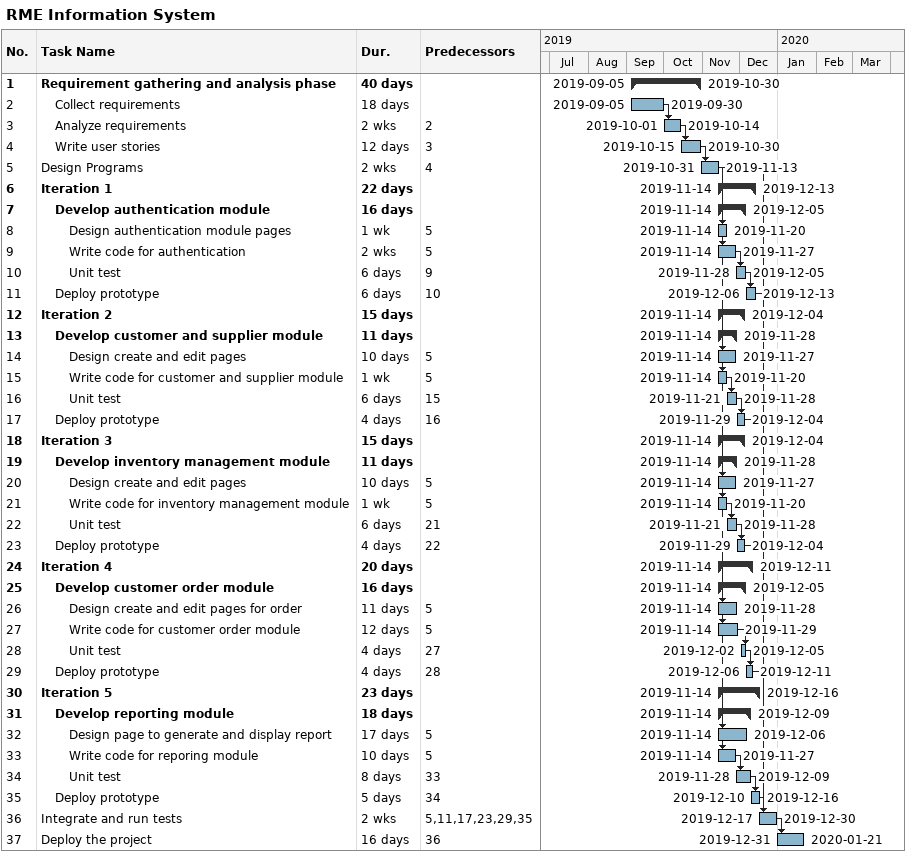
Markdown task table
RME Information System

| ID | Level | Task | Duration | Start | Finish | Predecessors |
|---|---|---|---|---|---|---|
| 1 | 1 | **Requirement gathering and analysis phase** | 40d | 2019-09-05 | 2019-10-30 |  |
| 2 | 2 | Collect requirements | 18d | 2019-09-05 | 2019-09-30 |  |
| 3 | 2 | Analyze requirements | 2w | 2019-10-01 | 2019-10-14 | 2 |
| 4 | 2 | Write user stories | 12d | 2019-10-15 | 2019-10-30 | 3 |
| 5 | 1 | Design Programs | 2w | 2019-10-31 | 2019-11-13 | 4 |
| 6 | 1 | **Iteration 1** | 22d | 2019-11-14 | 2019-12-13 |  |
| 7 | 2 | **Develop authentication module** | 16d | 2019-11-14 | 2019-12-05 |  |
| 8 | 3 | Design authentication module pages | 1w | 2019-11-14 | 2019-11-20 | 5 |
| 9 | 3 | Write code for authentication | 2w | 2019-11-14 | 2019-11-27 | 5 |
| 10 | 3 | Unit test | 6d | 2019-11-28 | 2019-12-05 | 9 |
| 11 | 2 | Deploy prototype | 6d | 2019-12-06 | 2019-12-13 | 10 |
| 12 | 1 | **Iteration 2** | 15d | 2019-11-14 | 2019-12-04 |  |
| 13 | 2 | **Develop customer and supplier module** | 11d | 2019-11-14 | 2019-11-28 |  |
| 14 | 3 | Design create and edit pages | 10d | 2019-11-14 | 2019-11-27 | 5 |
| 15 | 3 | Write code for customer and supplier module | 1w | 2019-11-14 | 2019-11-20 | 5 |
| 16 | 3 | Unit test | 6d | 2019-11-21 | 2019-11-28 | 15 |
| 17 | 2 | Deploy prototype | 4d | 2019-11-29 | 2019-12-04 | 16 |
| 18 | 1 | **Iteration 3** | 15d | 2019-11-14 | 2019-12-04 |  |
| 19 | 2 | **Develop inventory management module** | 11d | 2019-11-14 | 2019-11-28 |  |
| 20 | 3 | Design create and edit pages | 10d | 2019-11-14 | 2019-11-27 | 5 |
| 21 | 3 | Write code for inventory management module | 1w | 2019-11-14 | 2019-11-20 | 5 |
| 22 | 3 | Unit test | 6d | 2019-11-21 | 2019-11-28 | 21 |
| 23 | 2 | Deploy prototype | 4d | 2019-11-29 | 2019-12-04 | 22 |
| 24 | 1 | **Iteration 4** | 20d | 2019-11-14 | 2019-12-11 |  |
| 25 | 2 | **Develop customer order module** | 16d | 2019-11-14 | 2019-12-05 |  |
| 26 | 3 | Design create and edit pages for order | 11d | 2019-11-14 | 2019-11-28 | 5 |
| 27 | 3 | Write code for customer order module | 12d | 2019-11-14 | 2019-11-29 | 5 |
| 28 | 3 | Unit test | 4d | 2019-12-02 | 2019-12-05 | 27 |
| 29 | 2 | Deploy prototype | 4d | 2019-12-06 | 2019-12-11 | 28 |
| 30 | 1 | **Iteration 5** | 23d | 2019-11-14 | 2019-12-16 |  |
| 31 | 2 | **Develop reporting module** | 18d | 2019-11-14 | 2019-12-09 |  |
| 32 | 3 | Design page to generate and display report | 17d | 2019-11-14 | 2019-12-06 | 5 |
| 33 | 3 | Write code for reporing module | 10d | 2019-11-14 | 2019-11-27 | 5 |
| 34 | 3 | Unit test | 8d | 2019-11-28 | 2019-12-09 | 33 |
| 35 | 2 | Deploy prototype | 5d | 2019-12-10 | 2019-12-16 | 34 |
| 36 | 1 | Integrate and run tests | 2w | 2019-12-17 | 2019-12-30 | 5, 11, 17, 23, 29, 35 |
| 37 | 1 | Deploy the project | 16d | 2019-12-31 | 2020-01-21 | 36 |
